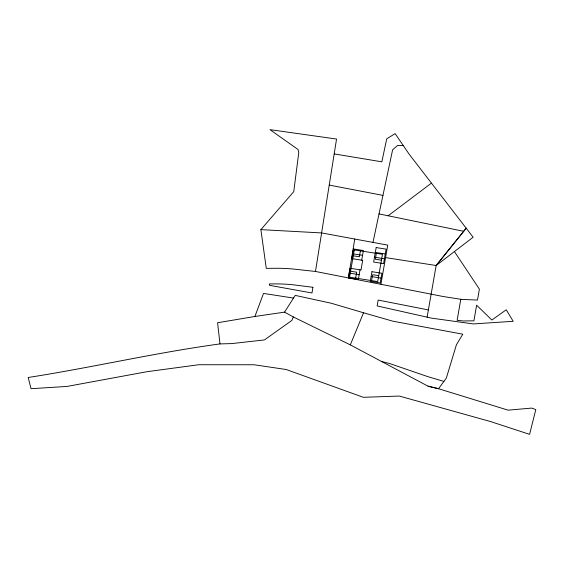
<?xml version="1.0" encoding="UTF-8"?>
<svg xmlns="http://www.w3.org/2000/svg" width="564" height="564" viewBox="0 0 564 564"><rect width="100%" height="100%" fill="white"/><g stroke="black" fill="none" stroke-linecap="round" stroke-linejoin="round"><path stroke-width="0.85" d="M315.48 271.46L336.553 139.04L269.973 129.649L298.032 149.481L298.779 152.527L293.745 191.661L260.885 229.626L266.271 268.365L278.073 268.267A232.453 225.149 -7 0 1 292.335 268.929L315.473 271.46L443.311 296.544L461.571 299.406L477.504 300.062L479.393 289.128L454.415 251.565M360.029 269.832L358.344 279.49L348.397 277.932L354.756 239.037M348.397 277.932L350.082 268.274L361.009 269.987L362.694 260.335L351.767 258.622L353.452 248.971L363.392 250.529L361.707 260.18M355.672 278.115L356.702 272.208L350.575 271.242M360.424 250.853L359.395 256.761L353.268 255.802M371.584 280.604L372.614 274.696L378.74 275.655M376.336 253.342L375.307 259.25L381.433 260.208M380.911 284.291L387.743 245.128L321.734 232.939L260.885 229.626M460.795 299.28L457.129 320.324L463.171 320.965L473.908 320.838L476.622 305.18L491.85 320.014L506.268 309.784L513.198 321.297L473.351 323.933L431.446 318.138L377.14 305.935L378.162 300.062L428.372 309.925M427.103 317.165L436.162 265.51L466.174 228.208L436.162 265.51L385.572 257.586M372.98 242.4L392.622 149.812L397.571 145.498L403.246 145.54L409.217 154.268L473.154 237.24L436.162 265.51M254.907 316.474L284.573 312.132L293.28 316.933L291.898 320.401L264.431 339.93L231.726 343.596L219.995 343.913L217.577 322.749L254.907 316.474L263.515 293.421L293.513 298.074M350.307 344.872L363.547 312.78L392.6 321.127L462.811 334.205L456.445 344.653L446.343 378.056L438.545 388.73L428.048 386.192L350.307 344.872L293.28 316.933M284.573 312.132L295.219 295.388L331.11 303.206L363.547 312.78M388.152 215.786L431.375 183.173M219.995 343.913C155.65 352.655 92.355 367.495 28.2 377.492L31.048 388.695L67.003 386.439L147.148 371.669L198.81 364.732L254.124 364.76L286.195 369.505L363.357 397.31L399.291 396.048L490.75 421.618L529.589 434.351L535.8 409.591L531.725 408.082L508.101 410.162L438.552 388.73L428.041 386.185M375.328 252.397L385.275 253.955M352.606 253.793L362.553 255.351M374.489 257.219L384.429 258.777M349.243 273.103L359.183 274.661M371.119 276.529L381.067 278.087M334.212 153.909L381.849 161.826L386.721 138.836L395.124 133.626L403.246 145.54M329.284 185.091L382.956 195.398M379.029 213.911L463.678 231.296M381.553 361.468L389.724 363.561L427.702 376.604L443.896 381.412M312.907 287.287L311.977 292.984L269.592 285.342L269.261 283.939L275.013 283.882A217.937 211.091 -7 0 1 290.953 284.524L312.907 287.287M354.298 249.894L349.546 277.15L377.711 281.563L382.462 254.301L354.298 249.894M371.958 271.7L370.273 281.358L380.221 282.916L381.906 273.258L371.958 271.7M376.167 247.568L373.643 262.048L383.591 263.607L386.114 249.126L376.167 247.568"/></g></svg>
